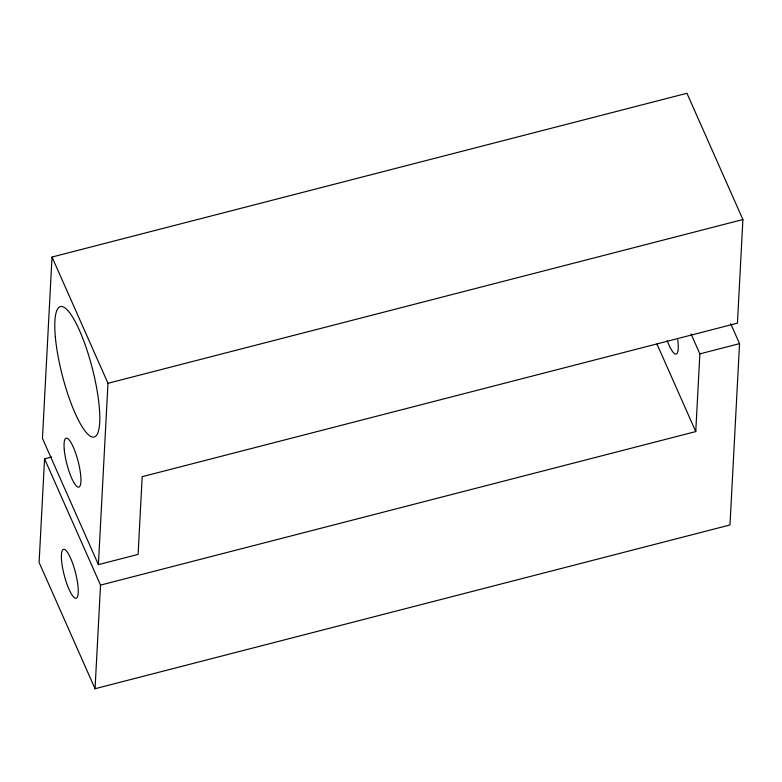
<?xml version="1.0" encoding="UTF-8"?>
<svg xmlns="http://www.w3.org/2000/svg" width="782" height="782" viewBox="0 0 782 782"><rect width="100%" height="100%" fill="white"/><g stroke="black" fill="none" stroke-linecap="round" stroke-linejoin="round"><path stroke-width="1.17" d="M52.023 257.034L42.453 438.37L98.405 564.633L138.091 554.399L142.187 476.688L737.436 323.162L742.9 219.547L686.948 93.273L52.023 257.034L107.975 383.297L98.405 564.633M51.651 457.011L44.564 458.839L39.1 562.453L95.052 688.727L729.977 524.966L739.547 343.63L730.711 323.689M95.052 688.727L100.526 585.102L44.564 458.839M100.526 585.102L695.765 431.576L699.87 353.865L691.034 333.924M107.975 383.297L742.9 219.547M699.87 353.865L739.547 343.63M656.988 344.08L695.765 431.576M677.73 339.72A25.259 5.777 75.5 0 1 675.922 354.09A25.259 5.777 75.5 0 1 667.183 340.551M64.271 449.718A25.259 5.777 75.5 0 0 78.249 487.137A25.259 5.777 75.5 0 0 74.916 451.077A25.259 5.777 75.5 0 0 64.271 449.718M55.327 336.768A67.36 15.415 75.5 0 0 92.501 437.07A67.36 15.415 75.5 0 0 83.987 341.538A67.36 15.415 75.5 0 0 55.327 336.768M61.495 559.511A25.259 5.777 75.5 0 0 75.17 598.162A25.259 5.777 75.5 0 0 72.775 563.666A25.259 5.777 75.5 0 0 61.495 559.511"/></g></svg>
